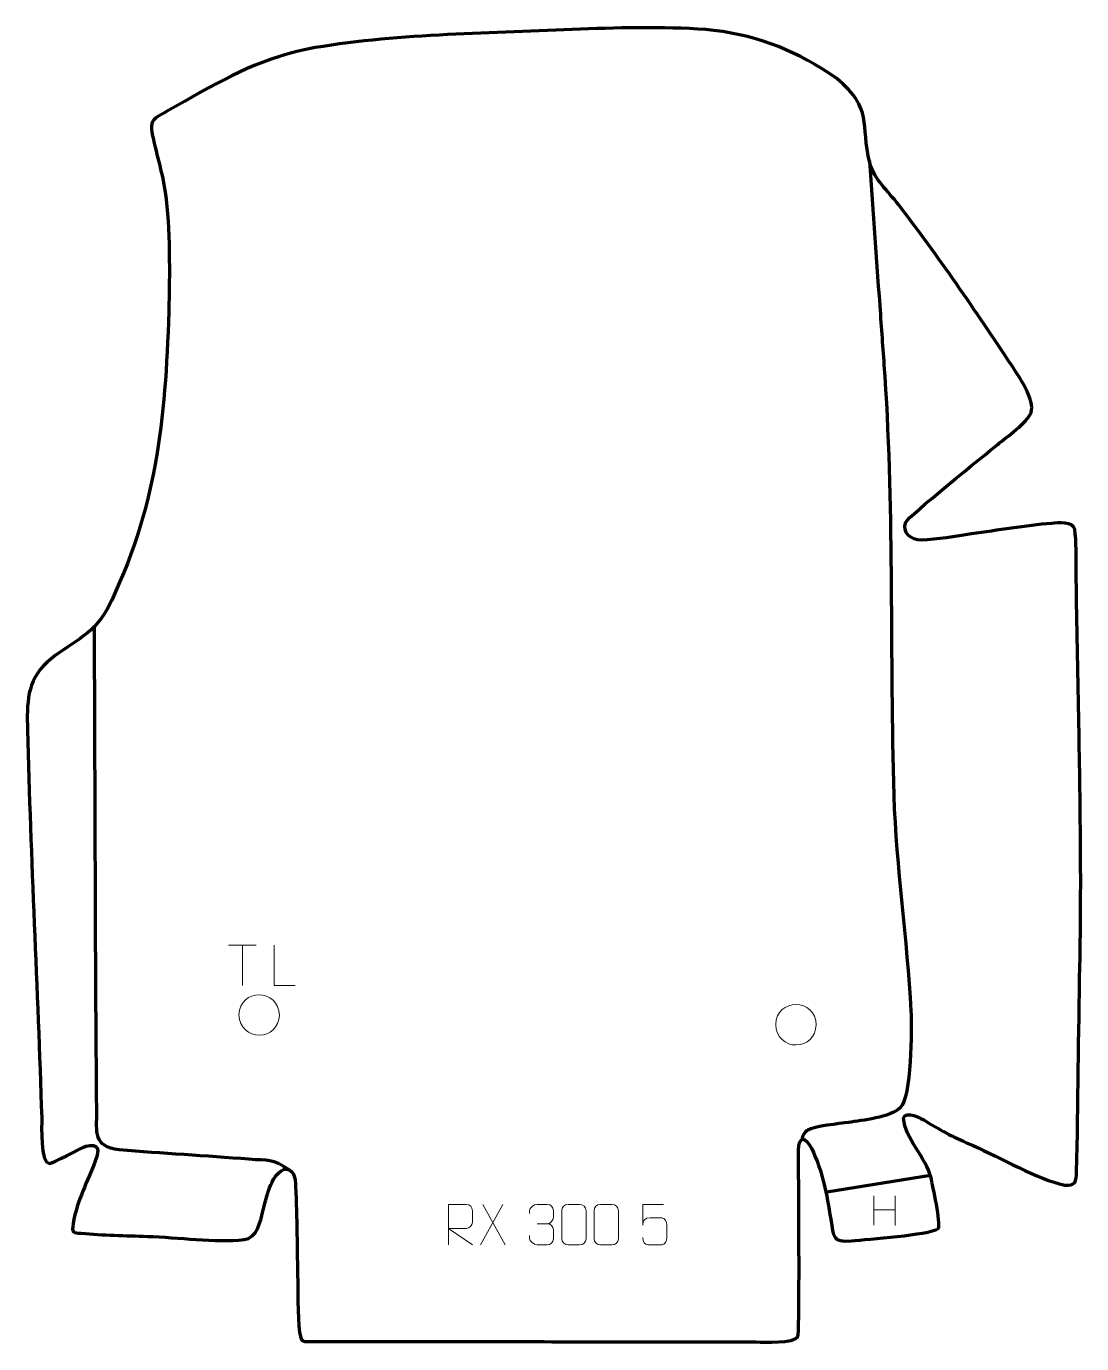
# Model space of a CAD drawing. Header units: millimetres. Extents: x 1020 to 1671, y -159 to 654.
import ezdxf

# ---------------------------------------------------------------- set-up
doc = ezdxf.new("R2010")
doc.units = ezdxf.units.MM
doc.header["$MEASUREMENT"] = 0
doc.layers.add('layer 2', color=7, linetype='Continuous')
doc.layers.add('layer 3', color=7, linetype='Continuous')

msp = doc.modelspace()

# ---------------------------------------------------------------- linework, layer by layer
at = {"layer": 'layer 2', "color": 142, "lineweight": 158}
for points, knots in [([(1540.191, 570.8321), (1542.4572, 539.146), (1544.7233, 507.4599), (1546.9895, 475.7739), (1546.9895, 475.7739), (1547.896, 463.0995), (1548.8024, 450.425), (1549.7089, 437.7506), (1549.7089, 437.7506), (1555.3643, 351.4423), (1552.6935, 265.4506), (1555.2301, 179.1614), (1555.2301, 179.1614), (1556.8416, 134.5109), (1563.3864, 90.617), (1565.861, 46.2374), (1565.861, 46.2374), (1566.2526, 35.5086), (1566.2711, -7.1921), (1559.1899, -13.6809), (1559.1899, -13.6809), (1552.9212, -19.4251), (1535.8562, -21.404), (1527.2307, -22.662), (1527.2307, -22.662), (1521.9583, -23.4309), (1505.9424, -24.9872), (1502.2066, -27.3368), (1502.2066, -27.3368), (1499.9753, -28.7402), (1499.0248, -30.8066), (1498.4081, -33.2492)], [0, 0, 0, 0, 0.11111111, 0.11111111, 0.11111111, 0.11111111, 0.22222222, 0.22222222, 0.22222222, 0.22222222, 0.33333333, 0.33333333, 0.33333333, 0.33333333, 0.44444444, 0.44444444, 0.44444444, 0.44444444, 0.55555556, 0.55555556, 0.55555556, 0.55555556, 0.66666667, 0.66666667, 0.66666667, 0.66666667, 0.77777778, 0.77777778, 0.77777778, 0.77777778, 1, 1, 1, 1]), ([(1181.9212, -51.9456), (1171.3153, -44.7268), (1169.327, -46.3597), (1157.0895, -45.3767), (1157.0895, -45.3767), (1130.4363, -43.2624), (1103.7356, -41.7828), (1077.0919, -39.5719), (1077.0919, -39.5719), (1060.6215, -37.2376), (1063.3226, -29.0607), (1063.1901, -15.2056), (1063.1901, -15.2056), (1062.2556, 84.3508), (1062.2538, 183.9776), (1061.7528, 283.5469)], [0, 0, 0, 0, 0.2, 0.2, 0.2, 0.2, 0.4, 0.4, 0.4, 0.4, 0.6, 0.6, 0.6, 0.6, 1, 1, 1, 1])]:
    msp.add_open_spline(points, degree=3, knots=knots, dxfattribs=at)
at = {"layer": 'layer 2', "color": 142, "lineweight": 9}
for points in [[(1144.6137, 86.8019), (1144.6137, 86.8019), (1161.6009, 86.8019), (1161.6009, 86.8019)], [(1153.1075, 61.8719), (1153.1075, 61.8719), (1153.1075, 86.8254), (1153.1075, 86.8254)], [(1543.0315, -67.9591), (1543.0315, -67.9591), (1543.0315, -86.0611), (1543.0315, -86.0611)], [(1556.1472, -67.9591), (1556.1472, -67.9591), (1556.1472, -86.1897), (1556.1472, -86.1897)], [(1313.9085, -73.2394), (1313.9085, -73.2394), (1300.1679, -98.1352), (1300.1679, -98.1352)], [(1301.6225, -73.2394), (1301.6225, -73.2394), (1315.3631, -98.1929), (1315.3631, -98.1929)], [(1543.049, -76.6398), (1543.049, -76.6398), (1556.1472, -76.6398), (1556.1472, -76.6398)], [(1335.1106, -85.1689), (1335.1106, -85.1689), (1341.307, -85.1689), (1341.307, -85.1689)]]:
    msp.add_open_spline(points, degree=3, dxfattribs=at)
for points, knots in [([(1185.6033, 61.8718), (1185.6033, 61.8718), (1172.6542, 61.8718), (1172.6542, 61.8718), (1172.6542, 61.8718), (1172.6542, 61.8718), (1172.6542, 86.8254), (1172.6542, 86.8254)], [0, 0, 0, 0, 0.33333333, 0.33333333, 0.33333333, 0.33333333, 1, 1, 1, 1]), ([(1150.9821, 43.7874), (1151.0663, 51.6926), (1157.3448, 56.2712), (1163.4821, 56.1557), (1163.4821, 56.1557), (1169.6194, 56.2712), (1175.8979, 51.4338), (1175.9821, 43.5286), (1175.9821, 43.5286), (1175.5413, 35.9937), (1170.2534, 31.1953), (1163.4821, 31.1603), (1163.4821, 31.1603), (1157.3448, 31.0448), (1151.0663, 35.8822), (1150.9821, 43.7874)], [0, 0, 0, 0, 0.2, 0.2, 0.2, 0.2, 0.4, 0.4, 0.4, 0.4, 0.6, 0.6, 0.6, 0.6, 1, 1, 1, 1]), ([(1482.4169, 37.7899), (1482.5011, 45.6951), (1488.7796, 50.2737), (1494.9169, 50.1582), (1494.9169, 50.1582), (1501.0542, 50.2737), (1507.3327, 45.4363), (1507.4169, 37.5311), (1507.4169, 37.5311), (1506.9761, 29.9962), (1501.6882, 25.1978), (1494.9169, 25.1628), (1494.9169, 25.1628), (1488.7796, 25.0473), (1482.5011, 29.8847), (1482.4169, 37.7899)], [0, 0, 0, 0, 0.2, 0.2, 0.2, 0.2, 0.4, 0.4, 0.4, 0.4, 0.6, 0.6, 0.6, 0.6, 1, 1, 1, 1]), ([(1280.4334, -98.1929), (1280.4334, -98.1929), (1280.4334, -73.2394), (1280.4334, -73.2394), (1280.4334, -73.2394), (1284.0282, -73.2394), (1287.6237, -73.2394), (1291.2189, -73.2394), (1291.2189, -73.2394), (1293.5442, -73.2771), (1295.1015, -74.7671), (1295.0974, -77.1335), (1295.0974, -77.1335), (1295.097, -79.169), (1295.097, -82.2284), (1295.0974, -84.2644), (1295.0974, -84.2644), (1295.0909, -86.1399), (1293.2786, -88.0817), (1291.2691, -88.1008), (1291.2691, -88.1008), (1291.2691, -88.1008), (1280.4334, -88.1008), (1280.4334, -88.1008), (1280.4334, -88.1008), (1280.4334, -88.1008), (1295.0881, -98.1929), (1295.0881, -98.1929)], [0, 0, 0, 0, 0.125, 0.125, 0.125, 0.125, 0.25, 0.25, 0.25, 0.25, 0.375, 0.375, 0.375, 0.375, 0.5, 0.5, 0.5, 0.5, 0.625, 0.625, 0.625, 0.625, 0.75, 0.75, 0.75, 0.75, 1, 1, 1, 1]), ([(1330.4009, -78.9237), (1330.4009, -78.9237), (1330.4009, -77.0665), (1330.4009, -77.0665), (1330.4009, -77.0665), (1330.3866, -75.3246), (1333.0511, -73.2065), (1335.1102, -73.2292), (1335.1102, -73.2292), (1337.1743, -73.2292), (1339.2383, -73.2292), (1341.302, -73.2292), (1341.302, -73.2292), (1343.4965, -73.2204), (1345.0948, -75.0672), (1345.1392, -76.9793), (1345.1392, -76.9793), (1345.1388, -78.4144), (1345.1388, -79.8495), (1345.1392, -81.285), (1345.1392, -81.285), (1345.0906, -82.9385), (1343.488, -85.1685), (1341.2897, -85.1585), (1341.2897, -85.1585), (1343.4934, -85.1697), (1345.1014, -86.9729), (1345.1554, -89.0324), (1345.1554, -89.0324), (1345.155, -90.8171), (1345.155, -92.6018), (1345.1554, -94.3869), (1345.1554, -94.3869), (1345.1655, -96.4483), (1343.1106, -98.2114), (1341.2897, -98.2033), (1341.2897, -98.2033), (1339.2244, -98.203), (1337.1592, -98.203), (1335.0936, -98.2033), (1335.0936, -98.2033), (1332.925, -98.1918), (1330.394, -95.7916), (1330.3754, -94.3298), (1330.3754, -94.3298), (1330.3754, -94.3298), (1330.3754, -92.4212), (1330.3754, -92.4212)], [0, 0, 0, 0, 0.07692308, 0.07692308, 0.07692308, 0.07692308, 0.15384615, 0.15384615, 0.15384615, 0.15384615, 0.23076923, 0.23076923, 0.23076923, 0.23076923, 0.30769231, 0.30769231, 0.30769231, 0.30769231, 0.38461538, 0.38461538, 0.38461538, 0.38461538, 0.46153846, 0.46153846, 0.46153846, 0.46153846, 0.53846154, 0.53846154, 0.53846154, 0.53846154, 0.61538462, 0.61538462, 0.61538462, 0.61538462, 0.69230769, 0.69230769, 0.69230769, 0.69230769, 0.76923077, 0.76923077, 0.76923077, 0.76923077, 0.84615385, 0.84615385, 0.84615385, 0.84615385, 1, 1, 1, 1]), ([(1354.1848, -73.2169), (1356.5509, -73.2169), (1358.9174, -73.2169), (1361.2839, -73.2169), (1361.2839, -73.2169), (1363.2644, -73.1813), (1365.2904, -74.6756), (1365.3175, -77.1177), (1365.3175, -77.1177), (1365.3171, -82.8751), (1365.3171, -88.6329), (1365.3175, -94.3911), (1365.3175, -94.3911), (1365.1754, -96.7187), (1363.469, -98.201), (1361.2839, -98.2118), (1361.2839, -98.2118), (1358.9115, -98.2114), (1356.5391, -98.2114), (1354.1671, -98.2118), (1354.1671, -98.2118), (1352.2086, -98.3174), (1350.2022, -96.4295), (1350.2136, -94.4085), (1350.2136, -94.4085), (1350.214, -88.6279), (1350.214, -82.8476), (1350.2136, -77.0678), (1350.2136, -77.0678), (1350.2179, -74.9258), (1351.995, -73.2033), (1354.1848, -73.2169)], [0, 0, 0, 0, 0.11111111, 0.11111111, 0.11111111, 0.11111111, 0.22222222, 0.22222222, 0.22222222, 0.22222222, 0.33333333, 0.33333333, 0.33333333, 0.33333333, 0.44444444, 0.44444444, 0.44444444, 0.44444444, 0.55555556, 0.55555556, 0.55555556, 0.55555556, 0.66666667, 0.66666667, 0.66666667, 0.66666667, 0.77777778, 0.77777778, 0.77777778, 0.77777778, 1, 1, 1, 1]), ([(1374.1848, -73.2169), (1376.5509, -73.2169), (1378.9174, -73.2169), (1381.2839, -73.2169), (1381.2839, -73.2169), (1383.2644, -73.1813), (1385.2904, -74.6756), (1385.3175, -77.1177), (1385.3175, -77.1177), (1385.3171, -82.8751), (1385.3171, -88.6329), (1385.3175, -94.3911), (1385.3175, -94.3911), (1385.1754, -96.7187), (1383.469, -98.201), (1381.2839, -98.2118), (1381.2839, -98.2118), (1378.9115, -98.2114), (1376.5391, -98.2114), (1374.1671, -98.2118), (1374.1671, -98.2118), (1372.2086, -98.3174), (1370.2022, -96.4295), (1370.2136, -94.4085), (1370.2136, -94.4085), (1370.214, -88.6279), (1370.214, -82.8476), (1370.2136, -77.0678), (1370.2136, -77.0678), (1370.2179, -74.9258), (1371.995, -73.2033), (1374.1848, -73.2169)], [0, 0, 0, 0, 0.11111111, 0.11111111, 0.11111111, 0.11111111, 0.22222222, 0.22222222, 0.22222222, 0.22222222, 0.33333333, 0.33333333, 0.33333333, 0.33333333, 0.44444444, 0.44444444, 0.44444444, 0.44444444, 0.55555556, 0.55555556, 0.55555556, 0.55555556, 0.66666667, 0.66666667, 0.66666667, 0.66666667, 0.77777778, 0.77777778, 0.77777778, 0.77777778, 1, 1, 1, 1]), ([(1413.1596, -73.2614), (1413.1596, -73.2614), (1400.3079, -73.2614), (1400.3079, -73.2614), (1400.3079, -73.2614), (1400.3082, -77.492), (1400.3082, -81.7229), (1400.3079, -85.9541), (1400.3079, -85.9541), (1400.3076, -82.644), (1401.9386, -81.5722), (1404.7506, -81.5117), (1404.7506, -81.5117), (1407.1902, -81.5114), (1409.6297, -81.5114), (1412.0689, -81.5117), (1412.0689, -81.5117), (1413.7187, -81.5049), (1415.1936, -83.8854), (1415.2221, -85.9541), (1415.2221, -85.9541), (1415.2218, -88.5414), (1415.2218, -91.129), (1415.2221, -93.7167), (1415.2221, -93.7167), (1415.2683, -95.6761), (1413.7689, -98.1124), (1412.143, -98.1709), (1412.143, -98.1709), (1410.1865, -98.1706), (1405.2915, -98.1706), (1403.3345, -98.1709), (1403.3345, -98.1709), (1401.489, -98.1797), (1400.3819, -96.2149), (1400.3611, -93.6638)], [0, 0, 0, 0, 0.1, 0.1, 0.1, 0.1, 0.2, 0.2, 0.2, 0.2, 0.3, 0.3, 0.3, 0.3, 0.4, 0.4, 0.4, 0.4, 0.5, 0.5, 0.5, 0.5, 0.6, 0.6, 0.6, 0.6, 0.7, 0.7, 0.7, 0.7, 0.8, 0.8, 0.8, 0.8, 1, 1, 1, 1])]:
    msp.add_open_spline(points, degree=3, knots=knots, dxfattribs=at)
at = {"layer": 'layer 2', "color": 142, "lineweight": 158}
msp.add_open_spline([(1513.9304, -65.5285), (1513.9304, -65.5285), (1577.8292, -55.2892), (1577.8292, -55.2892)], degree=3, dxfattribs=at)
at = {"layer": 'layer 3', "color": 242, "lineweight": 158}
msp.add_open_spline([(1198.0067, 640.7734), (1251.3684, 649.6061), (1307.7299, 649.6384), (1361.814, 652.2063), (1361.814, 652.2063), (1388.2667, 653.0766), (1417.999, 653.9138), (1444.2544, 651.4458), (1444.2544, 651.4458), (1473.5021, 647.7134), (1495.8145, 638.2989), (1520.0715, 621.703), (1520.0715, 621.703), (1542.9003, 602.6821), (1534.4236, 594.0552), (1540.441, 569.5716), (1540.441, 569.5716), (1543.5205, 559.0328), (1551.5887, 552.3291), (1558.1168, 543.9335), (1558.1168, 543.9335), (1582.6432, 512.0804), (1605.8431, 478.0996), (1628.0445, 444.5663), (1628.0445, 444.5663), (1632.1902, 438.3111), (1642.6551, 423.0855), (1640.0322, 415.592), (1640.0322, 415.592), (1637.3095, 408.9383), (1625.3308, 400.69), (1619.4053, 395.8384), (1619.4053, 395.8384), (1612.2782, 389.9961), (1563.899, 351.2057), (1562.6561, 347.932), (1562.6561, 347.932), (1560.1447, 341.3171), (1565.913, 336.8877), (1572.2761, 336.8434), (1572.2761, 336.8434), (1581.6079, 336.8948), (1593.7363, 339.3965), (1603.3253, 340.6596), (1603.3253, 340.6596), (1619.3667, 342.7951), (1636.6264, 345.8402), (1652.6195, 347.1014), (1652.6195, 347.1014), (1656.3798, 347.4049), (1666.0763, 348.5614), (1666.9761, 343.3748), (1666.9761, 343.3748), (1668.077, 337.0292), (1667.8546, 324.7572), (1667.9055, 317.9426), (1667.9055, 317.9426), (1668.1151, 289.8628), (1668.8732, 261.5345), (1669.3572, 233.4293), (1669.3572, 233.4293), (1670.3166, 179.9213), (1671.254, 127.1862), (1670.1454, 73.6384), (1670.1454, 73.6384), (1669.3093, 31.3853), (1669.1115, -10.9019), (1668.129, -53.1467), (1668.129, -53.1467), (1667.9961, -58.8596), (1667.5868, -61.9567), (1660.892, -61.3815), (1660.892, -61.3815), (1644.0446, -57.7379), (1620.8267, -44.2584), (1604.1848, -36.9532), (1604.1848, -36.9532), (1592.9443, -32.0245), (1585.4596, -28.3664), (1574.9805, -21.8526), (1574.9805, -21.8526), (1572.4942, -20.3071), (1562.5999, -14.6869), (1561.3104, -20.0423), (1561.3104, -20.0423), (1561.9329, -32.5646), (1575.1368, -44.0831), (1578.2455, -56.8574), (1578.2455, -56.8574), (1579.3759, -61.6023), (1584.5171, -85.1135), (1582.743, -88.1528), (1582.743, -88.1528), (1576.0451, -92.262), (1539.7581, -94.5274), (1529.1503, -95.7499), (1529.1503, -95.7499), (1517.1984, -96.4636), (1518.2707, -93.7085), (1516.3483, -82.3634), (1516.3483, -82.3634), (1513.7356, -66.9442), (1511.4555, -52.8), (1504.3558, -38.5977), (1504.3558, -38.5977), (1500.6856, -31.2557), (1496.5588, -30.6942), (1496.4786, -39.9133), (1496.4786, -39.9133), (1496.3874, -50.3906), (1496.6595, -61.1172), (1496.6432, -71.6557), (1496.6432, -71.6557), (1496.6337, -80.8744), (1497.1274, -153.0129), (1496.0799, -154.7805), (1496.0799, -154.7805), (1493.4688, -159.1866), (1475.2199, -158.193), (1470.23, -158.1094), (1470.23, -158.1094), (1467.3132, -158.0797), (1464.399, -158.0432), (1461.4819, -158.0316), (1461.4819, -158.0316), (1455.4472, -158.0279), (1449.4125, -158.0243), (1443.3778, -158.0206), (1443.3778, -158.0206), (1430.6732, -158.013), (1417.9685, -158.0053), (1405.2639, -157.9976), (1405.2639, -157.9976), (1380.1723, -157.9824), (1355.0806, -157.9672), (1329.989, -157.952), (1329.989, -157.952), (1284.4123, -157.9286), (1238.8205, -157.8346), (1193.2472, -157.8501), (1193.2472, -157.8501), (1190.65, -157.851), (1189.9857, -157.9102), (1188.8833, -154.8167), (1188.8833, -154.8167), (1187.3316, -149.5957), (1187.4021, -127.8296), (1187.2426, -120.65), (1187.2426, -120.65), (1186.8286, -101.1836), (1186.8521, -81.5921), (1185.9207, -62.153), (1185.9207, -62.153), (1185.6955, -57.4527), (1185.1281, -50.2798), (1178.474, -51.7553), (1178.474, -51.7553), (1170.4034, -55.4443), (1167.8635, -69.5479), (1165.7874, -77.4893), (1165.7874, -77.4893), (1164.1775, -83.7395), (1162.0768, -94.079), (1154.2757, -94.9256), (1154.2757, -94.9256), (1136.2236, -96.8845), (1113.1874, -93.5756), (1094.4923, -92.9544), (1094.4923, -92.9544), (1081.1981, -92.5126), (1066.8309, -92.2718), (1053.6574, -91.0644), (1053.6574, -91.0644), (1048.7772, -90.6172), (1047.6627, -91.0025), (1048.5417, -85.092), (1048.5417, -85.092), (1051.2305, -70.1596), (1057.3512, -59.6383), (1062.5069, -45.9303), (1062.5069, -45.9303), (1064.8869, -39.6022), (1064.6541, -35.161), (1056.4271, -37.2961), (1056.4271, -37.2961), (1052.9846, -38.7598), (1035.6367, -47.9966), (1034.0296, -47.955), (1034.0296, -47.955), (1028.012, -47.7991), (1029.341, -24.6374), (1029.196, -19.8961), (1029.196, -19.8961), (1026.6841, 59.9589), (1022.3883, 139.8003), (1020.3821, 219.6564), (1020.3821, 219.6564), (1020.1282, 236.12), (1019.705, 249.5687), (1032.5139, 261.3824), (1032.5139, 261.3824), (1045.9568, 273.3194), (1060.414, 277.2864), (1069.6365, 294.0797), (1069.6365, 294.0797), (1099.9241, 355.4238), (1105.5598, 410.6243), (1107.613, 477.8961), (1107.613, 477.8961), (1108.1801, 500.864), (1108.6069, 528.9293), (1105.4283, 551.5248), (1105.4283, 551.5248), (1103.5491, 564.3953), (1099.5187, 576.1707), (1097.224, 588.6907), (1097.224, 588.6907), (1096.1646, 594.4713), (1097.5572, 596.2818), (1102.7013, 599.2851), (1102.7013, 599.2851), (1107.4424, 602.0532), (1112.4789, 604.705), (1117.3049, 607.4945), (1117.3049, 607.4945), (1144.4643, 623.1933), (1166.6862, 634.9308), (1198.0067, 640.7734)], degree=3, knots=[0, 0, 0, 0, 0.01724138, 0.01724138, 0.01724138, 0.01724138, 0.03448276, 0.03448276, 0.03448276, 0.03448276, 0.05172414, 0.05172414, 0.05172414, 0.05172414, 0.06896552, 0.06896552, 0.06896552, 0.06896552, 0.0862069, 0.0862069, 0.0862069, 0.0862069, 0.10344828, 0.10344828, 0.10344828, 0.10344828, 0.12068966, 0.12068966, 0.12068966, 0.12068966, 0.13793103, 0.13793103, 0.13793103, 0.13793103, 0.15517241, 0.15517241, 0.15517241, 0.15517241, 0.17241379, 0.17241379, 0.17241379, 0.17241379, 0.18965517, 0.18965517, 0.18965517, 0.18965517, 0.20689655, 0.20689655, 0.20689655, 0.20689655, 0.22413793, 0.22413793, 0.22413793, 0.22413793, 0.24137931, 0.24137931, 0.24137931, 0.24137931, 0.25862069, 0.25862069, 0.25862069, 0.25862069, 0.27586207, 0.27586207, 0.27586207, 0.27586207, 0.29310345, 0.29310345, 0.29310345, 0.29310345, 0.31034483, 0.31034483, 0.31034483, 0.31034483, 0.32758621, 0.32758621, 0.32758621, 0.32758621, 0.34482759, 0.34482759, 0.34482759, 0.34482759, 0.36206897, 0.36206897, 0.36206897, 0.36206897, 0.37931034, 0.37931034, 0.37931034, 0.37931034, 0.39655172, 0.39655172, 0.39655172, 0.39655172, 0.4137931, 0.4137931, 0.4137931, 0.4137931, 0.43103448, 0.43103448, 0.43103448, 0.43103448, 0.44827586, 0.44827586, 0.44827586, 0.44827586, 0.46551724, 0.46551724, 0.46551724, 0.46551724, 0.48275862, 0.48275862, 0.48275862, 0.48275862, 0.5, 0.5, 0.5, 0.5, 0.51724138, 0.51724138, 0.51724138, 0.51724138, 0.53448276, 0.53448276, 0.53448276, 0.53448276, 0.55172414, 0.55172414, 0.55172414, 0.55172414, 0.56896552, 0.56896552, 0.56896552, 0.56896552, 0.5862069, 0.5862069, 0.5862069, 0.5862069, 0.60344828, 0.60344828, 0.60344828, 0.60344828, 0.62068966, 0.62068966, 0.62068966, 0.62068966, 0.63793103, 0.63793103, 0.63793103, 0.63793103, 0.65517241, 0.65517241, 0.65517241, 0.65517241, 0.67241379, 0.67241379, 0.67241379, 0.67241379, 0.68965517, 0.68965517, 0.68965517, 0.68965517, 0.70689655, 0.70689655, 0.70689655, 0.70689655, 0.72413793, 0.72413793, 0.72413793, 0.72413793, 0.74137931, 0.74137931, 0.74137931, 0.74137931, 0.75862069, 0.75862069, 0.75862069, 0.75862069, 0.77586207, 0.77586207, 0.77586207, 0.77586207, 0.79310345, 0.79310345, 0.79310345, 0.79310345, 0.81034483, 0.81034483, 0.81034483, 0.81034483, 0.82758621, 0.82758621, 0.82758621, 0.82758621, 0.84482759, 0.84482759, 0.84482759, 0.84482759, 0.86206897, 0.86206897, 0.86206897, 0.86206897, 0.87931034, 0.87931034, 0.87931034, 0.87931034, 0.89655172, 0.89655172, 0.89655172, 0.89655172, 0.9137931, 0.9137931, 0.9137931, 0.9137931, 0.93103448, 0.93103448, 0.93103448, 0.93103448, 0.94827586, 0.94827586, 0.94827586, 0.94827586, 0.96551724, 0.96551724, 0.96551724, 0.96551724, 1, 1, 1, 1], dxfattribs=at)

doc.saveas('drawing.dxf')
